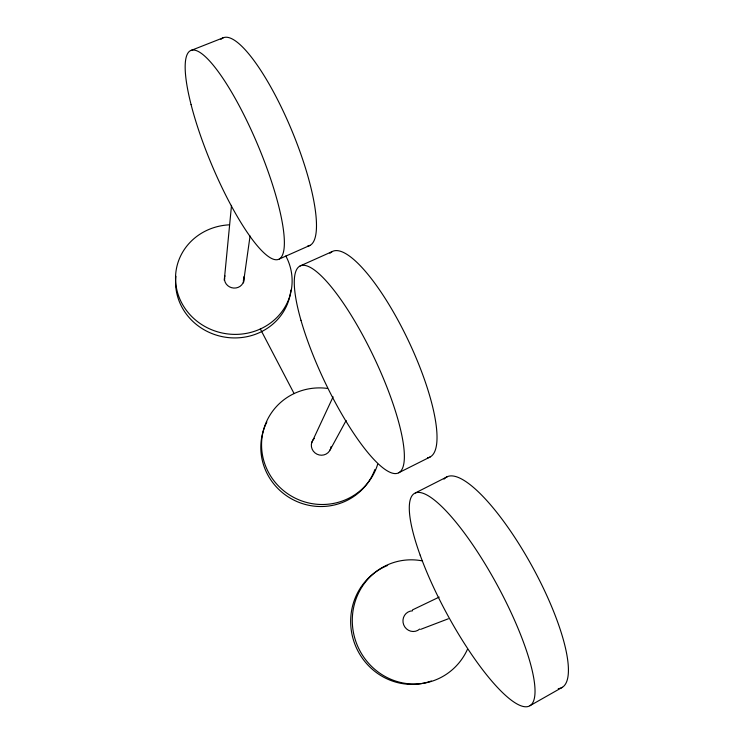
<?xml version="1.0" encoding="UTF-8"?>
<svg xmlns="http://www.w3.org/2000/svg" width="744" height="744" viewBox="0 0 744 744"><rect width="100%" height="100%" fill="white"/><g stroke="black" fill="none" stroke-linecap="round" stroke-linejoin="round"><path stroke-width="1.12" d="M224.27 280.311L231.514 205.381M250.068 235.978L243.446 282.878A9.681 9.068 10.7 0 0 243.353 280.163M311.652 442.829L333.089 396.85M330.066 450.027L346.146 420.49M530.016 705.665L562.408 687.289M447.469 476.634L415.412 492.919M398.682 472.766L430.199 456.956M412.483 609.903L439.192 597.097M300.074 265.971L332.326 251.528M279.344 258.996L310.081 245.334M190.873 50.527L223.302 37.749M420.611 629.368L448.344 618.785M260.344 328.997L294.094 393.567M290.867 290.123A57.902 54.247 10.7 0 1 227.385 337.488A57.902 54.247 10.7 0 1 175.928 276.312M243.595 276.917A9.737 9.114 10.8 0 1 233.802 288.067A9.737 9.114 10.8 0 1 224.967 275.81M285.826 255.973A58.432 54.693 10.8 0 1 253.193 331.712A58.432 54.693 10.8 0 1 176.784 289.593A58.432 54.693 10.8 0 1 229.319 224.828M224.437 279.391A9.681 9.068 10.7 0 1 224.707 278.498M220.912 39.386A112.521 27.807 67.5 0 1 291.285 129.27A112.521 27.807 67.5 0 1 307.514 246.162M374.902 469.492A59.102 57.455 26.9 0 1 296.633 501.409A59.102 57.455 26.9 0 1 266.854 422.015M377.654 464.312A59.66 57.958 26.9 0 1 307.356 502.646A59.66 57.958 26.9 0 1 262.381 435.156A59.66 57.958 26.9 0 1 327.053 388.368M331.061 446.605A9.942 9.653 26.9 0 1 316.925 454.156A9.942 9.653 26.9 0 1 314.387 438.328M329.936 253.295A113.785 30.458 64.7 0 1 408.168 340.194A113.785 30.458 64.7 0 1 427.493 457.848M467.353 649.568A62.375 60.097 69.8 0 1 392.19 679.83A62.375 60.097 69.8 0 1 354.237 604.826A62.375 60.097 69.8 0 1 422.49 560.911M431.343 681.002A61.789 59.548 70.1 0 1 354.795 643.988A61.789 59.548 70.1 0 1 387.624 565.449M419.681 629.071A10.397 10.016 69.7 0 1 403.694 624.839A10.397 10.016 69.7 0 1 412.52 610.815M444.047 479.155A120.017 32.104 61.3 0 1 532.909 567.737A120.017 32.104 61.3 0 1 558.251 688.637M191.078 104.588A113.255 25.064 67.2 0 0 277.028 259.712A113.255 25.064 67.2 0 0 236.313 100.412A113.255 25.064 67.2 0 0 191.078 104.588M300.976 320.311A114.557 27.472 64.6 0 0 396.227 473.537A114.557 27.472 64.6 0 0 350.666 314.405A114.557 27.472 64.6 0 0 300.976 320.311M420.174 555.173A120.863 28.97 61.6 0 0 528.733 706.307A120.863 28.97 61.6 0 0 467.502 537.28A120.863 28.97 61.6 0 0 420.174 555.173"/></g></svg>
